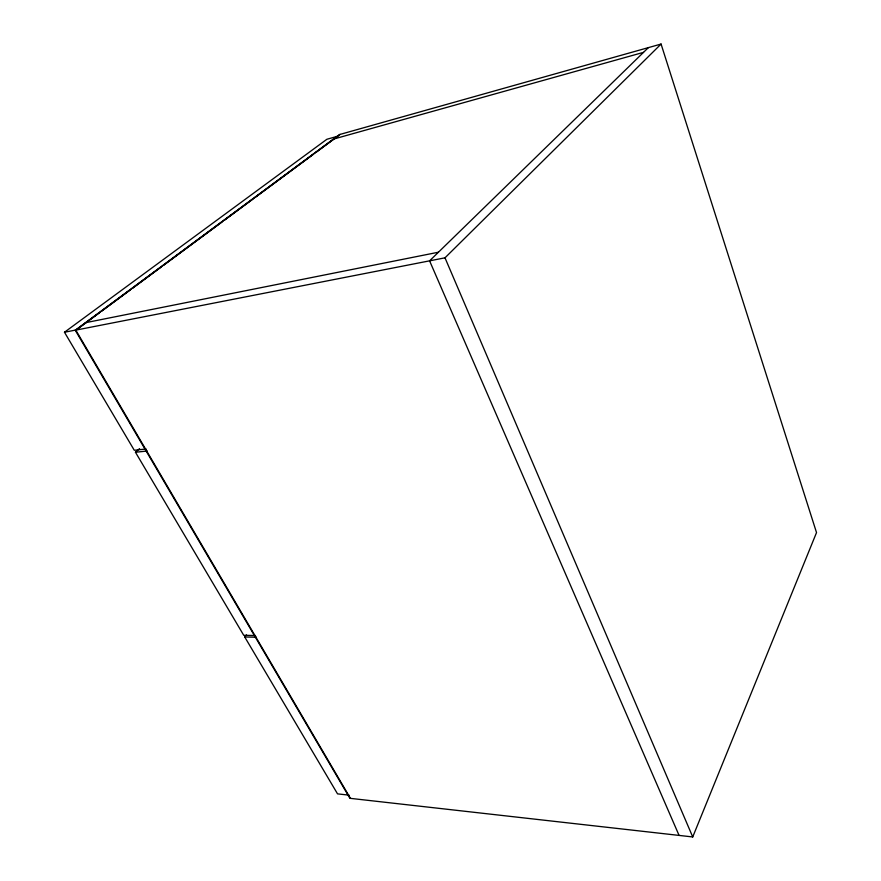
<?xml version="1.0" encoding="UTF-8"?>
<svg xmlns="http://www.w3.org/2000/svg" width="881" height="881" viewBox="0 0 881 881"><rect width="100%" height="100%" fill="white"/><g stroke="black" fill="none" stroke-linecap="round" stroke-linejoin="round"><path stroke-width="1.32" d="M692.73 836.95L816.522 532.587L661.069 44.05L339.559 134.551L75.259 330.232L349.9 798.307L692.73 836.95L444.993 257.825L661.069 44.05M349.041 795.147L337.533 793.869L244.742 636.996L246.526 634.915M648.383 47.618L429.587 260.842L679.075 835.408M255.457 635.52L243.74 635.311L135.465 452.25L139.572 448.594M340.055 134.408L75.799 330.133L350.429 798.362M86.239 322.567L76.306 329.923L64.478 332.247L134.286 450.268L146.114 449.002M88.441 320.937L99.476 312.755M101.678 311.125L130.366 289.871M132.579 288.241L161.267 266.987M163.47 265.346L221.957 222.034M224.159 220.393L252.847 199.139M255.049 197.509L313.537 154.186M315.739 152.556L337.808 136.203L326.895 139.264L64.478 332.247M333.37 139.132L643.526 52.353M85.391 322.732L438.43 252.219M75.259 330.232L444.993 257.825M135.465 452.25L147.292 451.006M244.742 636.996L256.459 637.216"/></g></svg>
